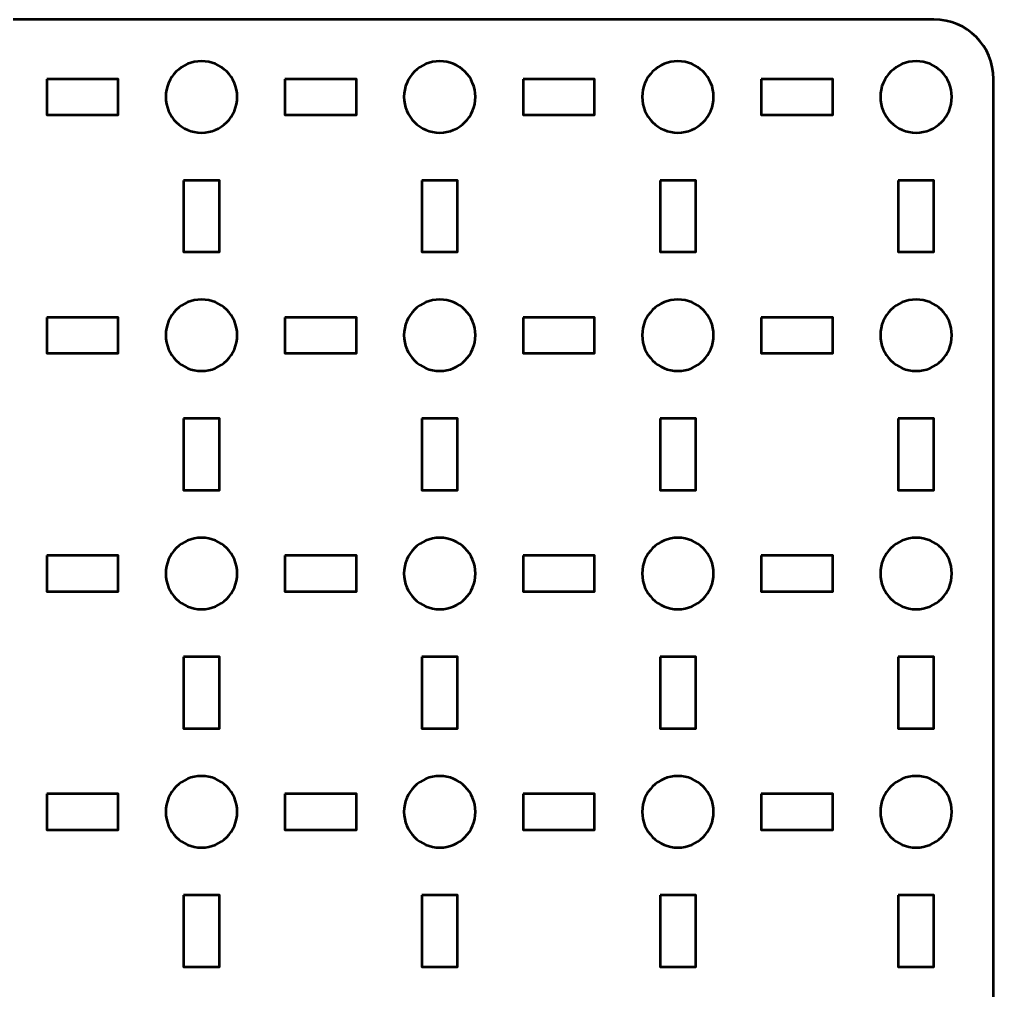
# Model space of a CAD drawing. Header units: centimetres. Extents: x -24.2 to 3.2, y -28.5 to 40.7.
# Drawn here: x -5.03 to 3.15, y -9.35 to -1.2 of the extents above; entities that cross this region are included whole.
import ezdxf

# ---------------------------------------------------------------- set-up
doc = ezdxf.new("R2010")
doc.units = ezdxf.units.CM
doc.header["$MEASUREMENT"] = 0
doc.layers.add('Layer 1', color=7, linetype='Continuous')

msp = doc.modelspace()

# ---------------------------------------------------------------- linework, layer by layer
at = {"layer": 'Layer 1', "lineweight": 53}
for points, knots in [([(-23.64992, -1.19999), (-23.64992, -1.19999), (2.65006, -1.19999), (2.65006, -1.19999), (2.65006, -1.19999), (2.92706, -1.19999), (3.15001, -1.42308), (3.15001, -1.70008), (3.15001, -1.70008), (3.15001, -1.70008), (3.15001, -28.00006), (3.15001, -28.00006), (3.15001, -28.00006), (3.15001, -28.27706), (2.92706, -28.50001), (2.65006, -28.50001), (2.65006, -28.50001), (2.65006, -28.50001), (-23.64992, -28.50001), (-23.64992, -28.50001), (-23.64992, -28.50001), (-23.92692, -28.50001), (-24.15001, -28.27706), (-24.15001, -28.00006), (-24.15001, -28.00006), (-24.15001, -28.00006), (-24.15001, -1.70008), (-24.15001, -1.70008), (-24.15001, -1.70008), (-24.15001, -1.42308), (-23.92692, -1.19999), (-23.64992, -1.19999)], [0, 0, 0, 0, 0.125, 0.125, 0.125, 0.125, 0.25, 0.25, 0.25, 0.25, 0.375, 0.375, 0.375, 0.375, 0.5, 0.5, 0.5, 0.5, 0.625, 0.625, 0.625, 0.625, 0.75, 0.75, 0.75, 0.75, 0.875, 0.875, 0.875, 0.875, 1, 1, 1, 1]), ([(-3.19999, -1.85002), (-3.19999, -2.01579), (-3.33433, -2.15002), (-3.49999, -2.15002), (-3.49999, -2.15002), (-3.66562, -2.15002), (-3.79999, -2.01579), (-3.79999, -1.85002), (-3.79999, -1.85002), (-3.79999, -1.68435), (-3.66562, -1.55001), (-3.49999, -1.55001), (-3.49999, -1.55001), (-3.33433, -1.55001), (-3.19999, -1.68435), (-3.19999, -1.85002)], [0, 0, 0, 0, 0.25, 0.25, 0.25, 0.25, 0.5, 0.5, 0.5, 0.5, 0.75, 0.75, 0.75, 0.75, 1, 1, 1, 1]), ([(-1.20002, -1.85002), (-1.20002, -2.01579), (-1.33425, -2.15002), (-1.50002, -2.15002), (-1.50002, -2.15002), (-1.66569, -2.15002), (-1.80002, -2.01579), (-1.80002, -1.85002), (-1.80002, -1.85002), (-1.80002, -1.68435), (-1.66569, -1.55001), (-1.50002, -1.55001), (-1.50002, -1.55001), (-1.33425, -1.55001), (-1.20002, -1.68435), (-1.20002, -1.85002)], [0, 0, 0, 0, 0.25, 0.25, 0.25, 0.25, 0.5, 0.5, 0.5, 0.5, 0.75, 0.75, 0.75, 0.75, 1, 1, 1, 1]), ([(0.80005, -1.85002), (0.80005, -2.01579), (0.66568, -2.15002), (0.50005, -2.15002), (0.50005, -2.15002), (0.33428, -2.15002), (0.20005, -2.01579), (0.20005, -1.85002), (0.20005, -1.85002), (0.20005, -1.68435), (0.33428, -1.55001), (0.50005, -1.55001), (0.50005, -1.55001), (0.66568, -1.55001), (0.80005, -1.68435), (0.80005, -1.85002)], [0, 0, 0, 0, 0.25, 0.25, 0.25, 0.25, 0.5, 0.5, 0.5, 0.5, 0.75, 0.75, 0.75, 0.75, 1, 1, 1, 1]), ([(2.79999, -1.85002), (2.79999, -2.01579), (2.66579, -2.15002), (2.49998, -2.15002), (2.49998, -2.15002), (2.33436, -2.15002), (2.20002, -2.01579), (2.20002, -1.85002), (2.20002, -1.85002), (2.20002, -1.68435), (2.33436, -1.55001), (2.49998, -1.55001), (2.49998, -1.55001), (2.66579, -1.55001), (2.79999, -1.68435), (2.79999, -1.85002)], [0, 0, 0, 0, 0.25, 0.25, 0.25, 0.25, 0.5, 0.5, 0.5, 0.5, 0.75, 0.75, 0.75, 0.75, 1, 1, 1, 1]), ([(-4.80001, -1.70008), (-4.80001, -1.70008), (-4.20001, -1.70008), (-4.20001, -1.70008), (-4.20001, -1.70008), (-4.20001, -1.70008), (-4.20001, -2.00009), (-4.20001, -2.00009), (-4.20001, -2.00009), (-4.20001, -2.00009), (-4.80001, -2.00009), (-4.80001, -2.00009), (-4.80001, -2.00009), (-4.80001, -2.00009), (-4.80001, -1.70008), (-4.80001, -1.70008)], [0, 0, 0, 0, 0.25, 0.25, 0.25, 0.25, 0.5, 0.5, 0.5, 0.5, 0.75, 0.75, 0.75, 0.75, 1, 1, 1, 1]), ([(-2.79994, -1.70008), (-2.79994, -1.70008), (-2.19993, -1.70008), (-2.19993, -1.70008), (-2.19993, -1.70008), (-2.19993, -1.70008), (-2.19993, -2.00009), (-2.19993, -2.00009), (-2.19993, -2.00009), (-2.19993, -2.00009), (-2.79994, -2.00009), (-2.79994, -2.00009), (-2.79994, -2.00009), (-2.79994, -2.00009), (-2.79994, -1.70008), (-2.79994, -1.70008)], [0, 0, 0, 0, 0.25, 0.25, 0.25, 0.25, 0.5, 0.5, 0.5, 0.5, 0.75, 0.75, 0.75, 0.75, 1, 1, 1, 1]), ([(-0.79997, -1.70008), (-0.79997, -1.70008), (-0.19997, -1.70008), (-0.19997, -1.70008), (-0.19997, -1.70008), (-0.19997, -1.70008), (-0.19997, -2.00009), (-0.19997, -2.00009), (-0.19997, -2.00009), (-0.19997, -2.00009), (-0.79997, -2.00009), (-0.79997, -2.00009), (-0.79997, -2.00009), (-0.79997, -2.00009), (-0.79997, -1.70008), (-0.79997, -1.70008)], [0, 0, 0, 0, 0.25, 0.25, 0.25, 0.25, 0.5, 0.5, 0.5, 0.5, 0.75, 0.75, 0.75, 0.75, 1, 1, 1, 1]), ([(1.2001, -1.70008), (1.2001, -1.70008), (1.80011, -1.70008), (1.80011, -1.70008), (1.80011, -1.70008), (1.80011, -1.70008), (1.80011, -2.00009), (1.80011, -2.00009), (1.80011, -2.00009), (1.80011, -2.00009), (1.2001, -2.00009), (1.2001, -2.00009), (1.2001, -2.00009), (1.2001, -2.00009), (1.2001, -1.70008), (1.2001, -1.70008)], [0, 0, 0, 0, 0.25, 0.25, 0.25, 0.25, 0.5, 0.5, 0.5, 0.5, 0.75, 0.75, 0.75, 0.75, 1, 1, 1, 1]), ([(-3.64992, -2.55003), (-3.64992, -2.55003), (-3.34992, -2.55003), (-3.34992, -2.55003), (-3.34992, -2.55003), (-3.34992, -2.55003), (-3.34992, -3.15004), (-3.34992, -3.15004), (-3.34992, -3.15004), (-3.34992, -3.15004), (-3.64992, -3.15004), (-3.64992, -3.15004), (-3.64992, -3.15004), (-3.64992, -3.15004), (-3.64992, -2.55003), (-3.64992, -2.55003)], [0, 0, 0, 0, 0.25, 0.25, 0.25, 0.25, 0.5, 0.5, 0.5, 0.5, 0.75, 0.75, 0.75, 0.75, 1, 1, 1, 1]), ([(-1.64995, -2.55003), (-1.64995, -2.55003), (-1.34995, -2.55003), (-1.34995, -2.55003), (-1.34995, -2.55003), (-1.34995, -2.55003), (-1.34995, -3.15004), (-1.34995, -3.15004), (-1.34995, -3.15004), (-1.34995, -3.15004), (-1.64995, -3.15004), (-1.64995, -3.15004), (-1.64995, -3.15004), (-1.64995, -3.15004), (-1.64995, -2.55003), (-1.64995, -2.55003)], [0, 0, 0, 0, 0.25, 0.25, 0.25, 0.25, 0.5, 0.5, 0.5, 0.5, 0.75, 0.75, 0.75, 0.75, 1, 1, 1, 1]), ([(0.34998, -2.55003), (0.34998, -2.55003), (0.64998, -2.55003), (0.64998, -2.55003), (0.64998, -2.55003), (0.64998, -2.55003), (0.64998, -3.15004), (0.64998, -3.15004), (0.64998, -3.15004), (0.64998, -3.15004), (0.34998, -3.15004), (0.34998, -3.15004), (0.34998, -3.15004), (0.34998, -3.15004), (0.34998, -2.55003), (0.34998, -2.55003)], [0, 0, 0, 0, 0.25, 0.25, 0.25, 0.25, 0.5, 0.5, 0.5, 0.5, 0.75, 0.75, 0.75, 0.75, 1, 1, 1, 1]), ([(2.35005, -2.55003), (2.35005, -2.55003), (2.65006, -2.55003), (2.65006, -2.55003), (2.65006, -2.55003), (2.65006, -2.55003), (2.65006, -3.15004), (2.65006, -3.15004), (2.65006, -3.15004), (2.65006, -3.15004), (2.35005, -3.15004), (2.35005, -3.15004), (2.35005, -3.15004), (2.35005, -3.15004), (2.35005, -2.55003), (2.35005, -2.55003)], [0, 0, 0, 0, 0.25, 0.25, 0.25, 0.25, 0.5, 0.5, 0.5, 0.5, 0.75, 0.75, 0.75, 0.75, 1, 1, 1, 1]), ([(-3.19999, -3.85009), (-3.19999, -4.01572), (-3.33433, -4.15009), (-3.49999, -4.15009), (-3.49999, -4.15009), (-3.66562, -4.15009), (-3.79999, -4.01572), (-3.79999, -3.85009), (-3.79999, -3.85009), (-3.79999, -3.68432), (-3.66562, -3.55009), (-3.49999, -3.55009), (-3.49999, -3.55009), (-3.33433, -3.55009), (-3.19999, -3.68432), (-3.19999, -3.85009)], [0, 0, 0, 0, 0.25, 0.25, 0.25, 0.25, 0.5, 0.5, 0.5, 0.5, 0.75, 0.75, 0.75, 0.75, 1, 1, 1, 1]), ([(-1.20002, -3.85009), (-1.20002, -4.01572), (-1.33425, -4.15009), (-1.50002, -4.15009), (-1.50002, -4.15009), (-1.66569, -4.15009), (-1.80002, -4.01572), (-1.80002, -3.85009), (-1.80002, -3.85009), (-1.80002, -3.68432), (-1.66569, -3.55009), (-1.50002, -3.55009), (-1.50002, -3.55009), (-1.33425, -3.55009), (-1.20002, -3.68432), (-1.20002, -3.85009)], [0, 0, 0, 0, 0.25, 0.25, 0.25, 0.25, 0.5, 0.5, 0.5, 0.5, 0.75, 0.75, 0.75, 0.75, 1, 1, 1, 1]), ([(0.80005, -3.85009), (0.80005, -4.01572), (0.66568, -4.15009), (0.50005, -4.15009), (0.50005, -4.15009), (0.33428, -4.15009), (0.20005, -4.01572), (0.20005, -3.85009), (0.20005, -3.85009), (0.20005, -3.68432), (0.33428, -3.55009), (0.50005, -3.55009), (0.50005, -3.55009), (0.66568, -3.55009), (0.80005, -3.68432), (0.80005, -3.85009)], [0, 0, 0, 0, 0.25, 0.25, 0.25, 0.25, 0.5, 0.5, 0.5, 0.5, 0.75, 0.75, 0.75, 0.75, 1, 1, 1, 1]), ([(2.79999, -3.85009), (2.79999, -4.01572), (2.66579, -4.15009), (2.49998, -4.15009), (2.49998, -4.15009), (2.33436, -4.15009), (2.20002, -4.01572), (2.20002, -3.85009), (2.20002, -3.85009), (2.20002, -3.68432), (2.33436, -3.55009), (2.49998, -3.55009), (2.49998, -3.55009), (2.66579, -3.55009), (2.79999, -3.68432), (2.79999, -3.85009)], [0, 0, 0, 0, 0.25, 0.25, 0.25, 0.25, 0.5, 0.5, 0.5, 0.5, 0.75, 0.75, 0.75, 0.75, 1, 1, 1, 1]), ([(-4.80001, -3.70002), (-4.80001, -3.70002), (-4.20001, -3.70002), (-4.20001, -3.70002), (-4.20001, -3.70002), (-4.20001, -3.70002), (-4.20001, -4.00002), (-4.20001, -4.00002), (-4.20001, -4.00002), (-4.20001, -4.00002), (-4.80001, -4.00002), (-4.80001, -4.00002), (-4.80001, -4.00002), (-4.80001, -4.00002), (-4.80001, -3.70002), (-4.80001, -3.70002)], [0, 0, 0, 0, 0.25, 0.25, 0.25, 0.25, 0.5, 0.5, 0.5, 0.5, 0.75, 0.75, 0.75, 0.75, 1, 1, 1, 1]), ([(-2.79994, -3.70002), (-2.79994, -3.70002), (-2.19993, -3.70002), (-2.19993, -3.70002), (-2.19993, -3.70002), (-2.19993, -3.70002), (-2.19993, -4.00002), (-2.19993, -4.00002), (-2.19993, -4.00002), (-2.19993, -4.00002), (-2.79994, -4.00002), (-2.79994, -4.00002), (-2.79994, -4.00002), (-2.79994, -4.00002), (-2.79994, -3.70002), (-2.79994, -3.70002)], [0, 0, 0, 0, 0.25, 0.25, 0.25, 0.25, 0.5, 0.5, 0.5, 0.5, 0.75, 0.75, 0.75, 0.75, 1, 1, 1, 1]), ([(-0.79997, -3.70002), (-0.79997, -3.70002), (-0.19997, -3.70002), (-0.19997, -3.70002), (-0.19997, -3.70002), (-0.19997, -3.70002), (-0.19997, -4.00002), (-0.19997, -4.00002), (-0.19997, -4.00002), (-0.19997, -4.00002), (-0.79997, -4.00002), (-0.79997, -4.00002), (-0.79997, -4.00002), (-0.79997, -4.00002), (-0.79997, -3.70002), (-0.79997, -3.70002)], [0, 0, 0, 0, 0.25, 0.25, 0.25, 0.25, 0.5, 0.5, 0.5, 0.5, 0.75, 0.75, 0.75, 0.75, 1, 1, 1, 1]), ([(1.2001, -3.70002), (1.2001, -3.70002), (1.80011, -3.70002), (1.80011, -3.70002), (1.80011, -3.70002), (1.80011, -3.70002), (1.80011, -4.00002), (1.80011, -4.00002), (1.80011, -4.00002), (1.80011, -4.00002), (1.2001, -4.00002), (1.2001, -4.00002), (1.2001, -4.00002), (1.2001, -4.00002), (1.2001, -3.70002), (1.2001, -3.70002)], [0, 0, 0, 0, 0.25, 0.25, 0.25, 0.25, 0.5, 0.5, 0.5, 0.5, 0.75, 0.75, 0.75, 0.75, 1, 1, 1, 1]), ([(-3.64992, -4.55), (-3.64992, -4.55), (-3.34992, -4.55), (-3.34992, -4.55), (-3.34992, -4.55), (-3.34992, -4.55), (-3.34992, -5.15), (-3.34992, -5.15), (-3.34992, -5.15), (-3.34992, -5.15), (-3.64992, -5.15), (-3.64992, -5.15), (-3.64992, -5.15), (-3.64992, -5.15), (-3.64992, -4.55), (-3.64992, -4.55)], [0, 0, 0, 0, 0.25, 0.25, 0.25, 0.25, 0.5, 0.5, 0.5, 0.5, 0.75, 0.75, 0.75, 0.75, 1, 1, 1, 1]), ([(-1.64995, -4.55), (-1.64995, -4.55), (-1.34995, -4.55), (-1.34995, -4.55), (-1.34995, -4.55), (-1.34995, -4.55), (-1.34995, -5.15), (-1.34995, -5.15), (-1.34995, -5.15), (-1.34995, -5.15), (-1.64995, -5.15), (-1.64995, -5.15), (-1.64995, -5.15), (-1.64995, -5.15), (-1.64995, -4.55), (-1.64995, -4.55)], [0, 0, 0, 0, 0.25, 0.25, 0.25, 0.25, 0.5, 0.5, 0.5, 0.5, 0.75, 0.75, 0.75, 0.75, 1, 1, 1, 1]), ([(0.34998, -4.55), (0.34998, -4.55), (0.64998, -4.55), (0.64998, -4.55), (0.64998, -4.55), (0.64998, -4.55), (0.64998, -5.15), (0.64998, -5.15), (0.64998, -5.15), (0.64998, -5.15), (0.34998, -5.15), (0.34998, -5.15), (0.34998, -5.15), (0.34998, -5.15), (0.34998, -4.55), (0.34998, -4.55)], [0, 0, 0, 0, 0.25, 0.25, 0.25, 0.25, 0.5, 0.5, 0.5, 0.5, 0.75, 0.75, 0.75, 0.75, 1, 1, 1, 1]), ([(2.35005, -4.55), (2.35005, -4.55), (2.65006, -4.55), (2.65006, -4.55), (2.65006, -4.55), (2.65006, -4.55), (2.65006, -5.15), (2.65006, -5.15), (2.65006, -5.15), (2.65006, -5.15), (2.35005, -5.15), (2.35005, -5.15), (2.35005, -5.15), (2.35005, -5.15), (2.35005, -4.55), (2.35005, -4.55)], [0, 0, 0, 0, 0.25, 0.25, 0.25, 0.25, 0.5, 0.5, 0.5, 0.5, 0.75, 0.75, 0.75, 0.75, 1, 1, 1, 1]), ([(-3.19999, -5.85002), (-3.19999, -6.01569), (-3.33433, -6.15002), (-3.49999, -6.15002), (-3.49999, -6.15002), (-3.66562, -6.15002), (-3.79999, -6.01569), (-3.79999, -5.85002), (-3.79999, -5.85002), (-3.79999, -5.68439), (-3.66562, -5.55002), (-3.49999, -5.55002), (-3.49999, -5.55002), (-3.33433, -5.55002), (-3.19999, -5.68439), (-3.19999, -5.85002)], [0, 0, 0, 0, 0.25, 0.25, 0.25, 0.25, 0.5, 0.5, 0.5, 0.5, 0.75, 0.75, 0.75, 0.75, 1, 1, 1, 1]), ([(-1.20002, -5.85002), (-1.20002, -6.01569), (-1.33425, -6.15002), (-1.50002, -6.15002), (-1.50002, -6.15002), (-1.66569, -6.15002), (-1.80002, -6.01569), (-1.80002, -5.85002), (-1.80002, -5.85002), (-1.80002, -5.68439), (-1.66569, -5.55002), (-1.50002, -5.55002), (-1.50002, -5.55002), (-1.33425, -5.55002), (-1.20002, -5.68439), (-1.20002, -5.85002)], [0, 0, 0, 0, 0.25, 0.25, 0.25, 0.25, 0.5, 0.5, 0.5, 0.5, 0.75, 0.75, 0.75, 0.75, 1, 1, 1, 1]), ([(0.80005, -5.85002), (0.80005, -6.01569), (0.66568, -6.15002), (0.50005, -6.15002), (0.50005, -6.15002), (0.33428, -6.15002), (0.20005, -6.01569), (0.20005, -5.85002), (0.20005, -5.85002), (0.20005, -5.68439), (0.33428, -5.55002), (0.50005, -5.55002), (0.50005, -5.55002), (0.66568, -5.55002), (0.80005, -5.68439), (0.80005, -5.85002)], [0, 0, 0, 0, 0.25, 0.25, 0.25, 0.25, 0.5, 0.5, 0.5, 0.5, 0.75, 0.75, 0.75, 0.75, 1, 1, 1, 1]), ([(2.79999, -5.85002), (2.79999, -6.01569), (2.66579, -6.15002), (2.49998, -6.15002), (2.49998, -6.15002), (2.33436, -6.15002), (2.20002, -6.01569), (2.20002, -5.85002), (2.20002, -5.85002), (2.20002, -5.68439), (2.33436, -5.55002), (2.49998, -5.55002), (2.49998, -5.55002), (2.66579, -5.55002), (2.79999, -5.68439), (2.79999, -5.85002)], [0, 0, 0, 0, 0.25, 0.25, 0.25, 0.25, 0.5, 0.5, 0.5, 0.5, 0.75, 0.75, 0.75, 0.75, 1, 1, 1, 1]), ([(-4.80001, -5.69995), (-4.80001, -5.69995), (-4.20001, -5.69995), (-4.20001, -5.69995), (-4.20001, -5.69995), (-4.20001, -5.69995), (-4.20001, -5.99995), (-4.20001, -5.99995), (-4.20001, -5.99995), (-4.20001, -5.99995), (-4.80001, -5.99995), (-4.80001, -5.99995), (-4.80001, -5.99995), (-4.80001, -5.99995), (-4.80001, -5.69995), (-4.80001, -5.69995)], [0, 0, 0, 0, 0.25, 0.25, 0.25, 0.25, 0.5, 0.5, 0.5, 0.5, 0.75, 0.75, 0.75, 0.75, 1, 1, 1, 1]), ([(-2.79994, -5.69995), (-2.79994, -5.69995), (-2.19993, -5.69995), (-2.19993, -5.69995), (-2.19993, -5.69995), (-2.19993, -5.69995), (-2.19993, -5.99995), (-2.19993, -5.99995), (-2.19993, -5.99995), (-2.19993, -5.99995), (-2.79994, -5.99995), (-2.79994, -5.99995), (-2.79994, -5.99995), (-2.79994, -5.99995), (-2.79994, -5.69995), (-2.79994, -5.69995)], [0, 0, 0, 0, 0.25, 0.25, 0.25, 0.25, 0.5, 0.5, 0.5, 0.5, 0.75, 0.75, 0.75, 0.75, 1, 1, 1, 1]), ([(-0.79997, -5.69995), (-0.79997, -5.69995), (-0.19997, -5.69995), (-0.19997, -5.69995), (-0.19997, -5.69995), (-0.19997, -5.69995), (-0.19997, -5.99995), (-0.19997, -5.99995), (-0.19997, -5.99995), (-0.19997, -5.99995), (-0.79997, -5.99995), (-0.79997, -5.99995), (-0.79997, -5.99995), (-0.79997, -5.99995), (-0.79997, -5.69995), (-0.79997, -5.69995)], [0, 0, 0, 0, 0.25, 0.25, 0.25, 0.25, 0.5, 0.5, 0.5, 0.5, 0.75, 0.75, 0.75, 0.75, 1, 1, 1, 1]), ([(1.2001, -5.69995), (1.2001, -5.69995), (1.80011, -5.69995), (1.80011, -5.69995), (1.80011, -5.69995), (1.80011, -5.69995), (1.80011, -5.99995), (1.80011, -5.99995), (1.80011, -5.99995), (1.80011, -5.99995), (1.2001, -5.99995), (1.2001, -5.99995), (1.2001, -5.99995), (1.2001, -5.99995), (1.2001, -5.69995), (1.2001, -5.69995)], [0, 0, 0, 0, 0.25, 0.25, 0.25, 0.25, 0.5, 0.5, 0.5, 0.5, 0.75, 0.75, 0.75, 0.75, 1, 1, 1, 1]), ([(-3.64992, -6.55007), (-3.64992, -6.55007), (-3.34992, -6.55007), (-3.34992, -6.55007), (-3.34992, -6.55007), (-3.34992, -6.55007), (-3.34992, -7.15008), (-3.34992, -7.15008), (-3.34992, -7.15008), (-3.34992, -7.15008), (-3.64992, -7.15008), (-3.64992, -7.15008), (-3.64992, -7.15008), (-3.64992, -7.15008), (-3.64992, -6.55007), (-3.64992, -6.55007)], [0, 0, 0, 0, 0.25, 0.25, 0.25, 0.25, 0.5, 0.5, 0.5, 0.5, 0.75, 0.75, 0.75, 0.75, 1, 1, 1, 1]), ([(-1.64995, -6.55007), (-1.64995, -6.55007), (-1.34995, -6.55007), (-1.34995, -6.55007), (-1.34995, -6.55007), (-1.34995, -6.55007), (-1.34995, -7.15008), (-1.34995, -7.15008), (-1.34995, -7.15008), (-1.34995, -7.15008), (-1.64995, -7.15008), (-1.64995, -7.15008), (-1.64995, -7.15008), (-1.64995, -7.15008), (-1.64995, -6.55007), (-1.64995, -6.55007)], [0, 0, 0, 0, 0.25, 0.25, 0.25, 0.25, 0.5, 0.5, 0.5, 0.5, 0.75, 0.75, 0.75, 0.75, 1, 1, 1, 1]), ([(0.34998, -6.55007), (0.34998, -6.55007), (0.64998, -6.55007), (0.64998, -6.55007), (0.64998, -6.55007), (0.64998, -6.55007), (0.64998, -7.15008), (0.64998, -7.15008), (0.64998, -7.15008), (0.64998, -7.15008), (0.34998, -7.15008), (0.34998, -7.15008), (0.34998, -7.15008), (0.34998, -7.15008), (0.34998, -6.55007), (0.34998, -6.55007)], [0, 0, 0, 0, 0.25, 0.25, 0.25, 0.25, 0.5, 0.5, 0.5, 0.5, 0.75, 0.75, 0.75, 0.75, 1, 1, 1, 1]), ([(2.35005, -6.55007), (2.35005, -6.55007), (2.65006, -6.55007), (2.65006, -6.55007), (2.65006, -6.55007), (2.65006, -6.55007), (2.65006, -7.15008), (2.65006, -7.15008), (2.65006, -7.15008), (2.65006, -7.15008), (2.35005, -7.15008), (2.35005, -7.15008), (2.35005, -7.15008), (2.35005, -7.15008), (2.35005, -6.55007), (2.35005, -6.55007)], [0, 0, 0, 0, 0.25, 0.25, 0.25, 0.25, 0.5, 0.5, 0.5, 0.5, 0.75, 0.75, 0.75, 0.75, 1, 1, 1, 1]), ([(-3.19999, -7.84999), (-3.19999, -8.01576), (-3.33433, -8.14999), (-3.49999, -8.14999), (-3.49999, -8.14999), (-3.66562, -8.14999), (-3.79999, -8.01576), (-3.79999, -7.84999), (-3.79999, -7.84999), (-3.79999, -7.68432), (-3.66562, -7.54999), (-3.49999, -7.54999), (-3.49999, -7.54999), (-3.33433, -7.54999), (-3.19999, -7.68432), (-3.19999, -7.84999)], [0, 0, 0, 0, 0.25, 0.25, 0.25, 0.25, 0.5, 0.5, 0.5, 0.5, 0.75, 0.75, 0.75, 0.75, 1, 1, 1, 1]), ([(-1.20002, -7.84999), (-1.20002, -8.01576), (-1.33425, -8.14999), (-1.50002, -8.14999), (-1.50002, -8.14999), (-1.66569, -8.14999), (-1.80002, -8.01576), (-1.80002, -7.84999), (-1.80002, -7.84999), (-1.80002, -7.68432), (-1.66569, -7.54999), (-1.50002, -7.54999), (-1.50002, -7.54999), (-1.33425, -7.54999), (-1.20002, -7.68432), (-1.20002, -7.84999)], [0, 0, 0, 0, 0.25, 0.25, 0.25, 0.25, 0.5, 0.5, 0.5, 0.5, 0.75, 0.75, 0.75, 0.75, 1, 1, 1, 1]), ([(0.80005, -7.84999), (0.80005, -8.01576), (0.66568, -8.14999), (0.50005, -8.14999), (0.50005, -8.14999), (0.33428, -8.14999), (0.20005, -8.01576), (0.20005, -7.84999), (0.20005, -7.84999), (0.20005, -7.68432), (0.33428, -7.54999), (0.50005, -7.54999), (0.50005, -7.54999), (0.66568, -7.54999), (0.80005, -7.68432), (0.80005, -7.84999)], [0, 0, 0, 0, 0.25, 0.25, 0.25, 0.25, 0.5, 0.5, 0.5, 0.5, 0.75, 0.75, 0.75, 0.75, 1, 1, 1, 1]), ([(2.79999, -7.84999), (2.79999, -8.01576), (2.66579, -8.14999), (2.49998, -8.14999), (2.49998, -8.14999), (2.33436, -8.14999), (2.20002, -8.01576), (2.20002, -7.84999), (2.20002, -7.84999), (2.20002, -7.68432), (2.33436, -7.54999), (2.49998, -7.54999), (2.49998, -7.54999), (2.66579, -7.54999), (2.79999, -7.68432), (2.79999, -7.84999)], [0, 0, 0, 0, 0.25, 0.25, 0.25, 0.25, 0.5, 0.5, 0.5, 0.5, 0.75, 0.75, 0.75, 0.75, 1, 1, 1, 1]), ([(-4.80001, -7.70006), (-4.80001, -7.70006), (-4.20001, -7.70006), (-4.20001, -7.70006), (-4.20001, -7.70006), (-4.20001, -7.70006), (-4.20001, -8.00006), (-4.20001, -8.00006), (-4.20001, -8.00006), (-4.20001, -8.00006), (-4.80001, -8.00006), (-4.80001, -8.00006), (-4.80001, -8.00006), (-4.80001, -8.00006), (-4.80001, -7.70006), (-4.80001, -7.70006)], [0, 0, 0, 0, 0.25, 0.25, 0.25, 0.25, 0.5, 0.5, 0.5, 0.5, 0.75, 0.75, 0.75, 0.75, 1, 1, 1, 1]), ([(-2.79994, -7.70006), (-2.79994, -7.70006), (-2.19993, -7.70006), (-2.19993, -7.70006), (-2.19993, -7.70006), (-2.19993, -7.70006), (-2.19993, -8.00006), (-2.19993, -8.00006), (-2.19993, -8.00006), (-2.19993, -8.00006), (-2.79994, -8.00006), (-2.79994, -8.00006), (-2.79994, -8.00006), (-2.79994, -8.00006), (-2.79994, -7.70006), (-2.79994, -7.70006)], [0, 0, 0, 0, 0.25, 0.25, 0.25, 0.25, 0.5, 0.5, 0.5, 0.5, 0.75, 0.75, 0.75, 0.75, 1, 1, 1, 1]), ([(-0.79997, -7.70006), (-0.79997, -7.70006), (-0.19997, -7.70006), (-0.19997, -7.70006), (-0.19997, -7.70006), (-0.19997, -7.70006), (-0.19997, -8.00006), (-0.19997, -8.00006), (-0.19997, -8.00006), (-0.19997, -8.00006), (-0.79997, -8.00006), (-0.79997, -8.00006), (-0.79997, -8.00006), (-0.79997, -8.00006), (-0.79997, -7.70006), (-0.79997, -7.70006)], [0, 0, 0, 0, 0.25, 0.25, 0.25, 0.25, 0.5, 0.5, 0.5, 0.5, 0.75, 0.75, 0.75, 0.75, 1, 1, 1, 1]), ([(1.2001, -7.70006), (1.2001, -7.70006), (1.80011, -7.70006), (1.80011, -7.70006), (1.80011, -7.70006), (1.80011, -7.70006), (1.80011, -8.00006), (1.80011, -8.00006), (1.80011, -8.00006), (1.80011, -8.00006), (1.2001, -8.00006), (1.2001, -8.00006), (1.2001, -8.00006), (1.2001, -8.00006), (1.2001, -7.70006), (1.2001, -7.70006)], [0, 0, 0, 0, 0.25, 0.25, 0.25, 0.25, 0.5, 0.5, 0.5, 0.5, 0.75, 0.75, 0.75, 0.75, 1, 1, 1, 1]), ([(-3.64992, -8.55004), (-3.64992, -8.55004), (-3.34992, -8.55004), (-3.34992, -8.55004), (-3.34992, -8.55004), (-3.34992, -8.55004), (-3.34992, -9.15005), (-3.34992, -9.15005), (-3.34992, -9.15005), (-3.34992, -9.15005), (-3.64992, -9.15005), (-3.64992, -9.15005), (-3.64992, -9.15005), (-3.64992, -9.15005), (-3.64992, -8.55004), (-3.64992, -8.55004)], [0, 0, 0, 0, 0.25, 0.25, 0.25, 0.25, 0.5, 0.5, 0.5, 0.5, 0.75, 0.75, 0.75, 0.75, 1, 1, 1, 1]), ([(-1.64995, -8.55004), (-1.64995, -8.55004), (-1.34995, -8.55004), (-1.34995, -8.55004), (-1.34995, -8.55004), (-1.34995, -8.55004), (-1.34995, -9.15005), (-1.34995, -9.15005), (-1.34995, -9.15005), (-1.34995, -9.15005), (-1.64995, -9.15005), (-1.64995, -9.15005), (-1.64995, -9.15005), (-1.64995, -9.15005), (-1.64995, -8.55004), (-1.64995, -8.55004)], [0, 0, 0, 0, 0.25, 0.25, 0.25, 0.25, 0.5, 0.5, 0.5, 0.5, 0.75, 0.75, 0.75, 0.75, 1, 1, 1, 1]), ([(0.34998, -8.55004), (0.34998, -8.55004), (0.64998, -8.55004), (0.64998, -8.55004), (0.64998, -8.55004), (0.64998, -8.55004), (0.64998, -9.15005), (0.64998, -9.15005), (0.64998, -9.15005), (0.64998, -9.15005), (0.34998, -9.15005), (0.34998, -9.15005), (0.34998, -9.15005), (0.34998, -9.15005), (0.34998, -8.55004), (0.34998, -8.55004)], [0, 0, 0, 0, 0.25, 0.25, 0.25, 0.25, 0.5, 0.5, 0.5, 0.5, 0.75, 0.75, 0.75, 0.75, 1, 1, 1, 1]), ([(2.35005, -8.55004), (2.35005, -8.55004), (2.65006, -8.55004), (2.65006, -8.55004), (2.65006, -8.55004), (2.65006, -8.55004), (2.65006, -9.15005), (2.65006, -9.15005), (2.65006, -9.15005), (2.65006, -9.15005), (2.35005, -9.15005), (2.35005, -9.15005), (2.35005, -9.15005), (2.35005, -9.15005), (2.35005, -8.55004), (2.35005, -8.55004)], [0, 0, 0, 0, 0.25, 0.25, 0.25, 0.25, 0.5, 0.5, 0.5, 0.5, 0.75, 0.75, 0.75, 0.75, 1, 1, 1, 1])]:
    msp.add_open_spline(points, degree=3, knots=knots, dxfattribs=at)

doc.saveas('drawing.dxf')
